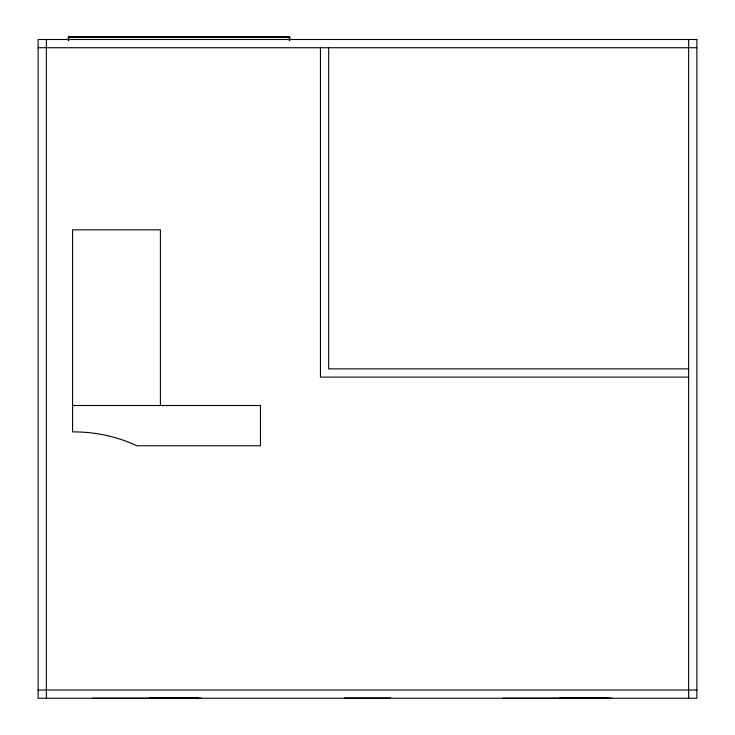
<?xml version="1.0" encoding="UTF-8"?>
<svg xmlns="http://www.w3.org/2000/svg" width="735" height="735" viewBox="0 0 735 735"><rect width="100%" height="100%" fill="white"/><g stroke="black" fill="none" stroke-linecap="round" stroke-linejoin="round"><path stroke-width="1.1" d="M68.318 37.209L289.728 37.209M38.119 47.729L696.881 47.729M688.64 368.869L328.674 368.869L328.674 47.729M688.64 377.11L320.442 377.11L320.442 47.729M72.572 405.518L260.466 405.518L260.466 445.768L136.949 445.768A149.94 149.94 0 0 0 72.572 431.914L72.572 229.844L160.405 229.844L160.405 405.518M38.119 690.018L696.881 690.018M149.646 697.91L198.597 697.91M559.996 697.91L608.947 697.91M344.393 698.02L390.607 698.02M688.64 39.497L688.64 698.25M611.695 698.25L502.813 698.25M289.728 40.563L289.728 36.75L68.318 36.75L68.318 40.563M289.268 37.209L289.268 40.563M201.335 698.25L92.463 698.25M68.768 37.209L68.768 40.563M46.36 39.497L46.36 698.25M696.881 39.497L38.119 39.497L38.119 698.25L696.881 698.25L696.881 39.497"/></g></svg>
